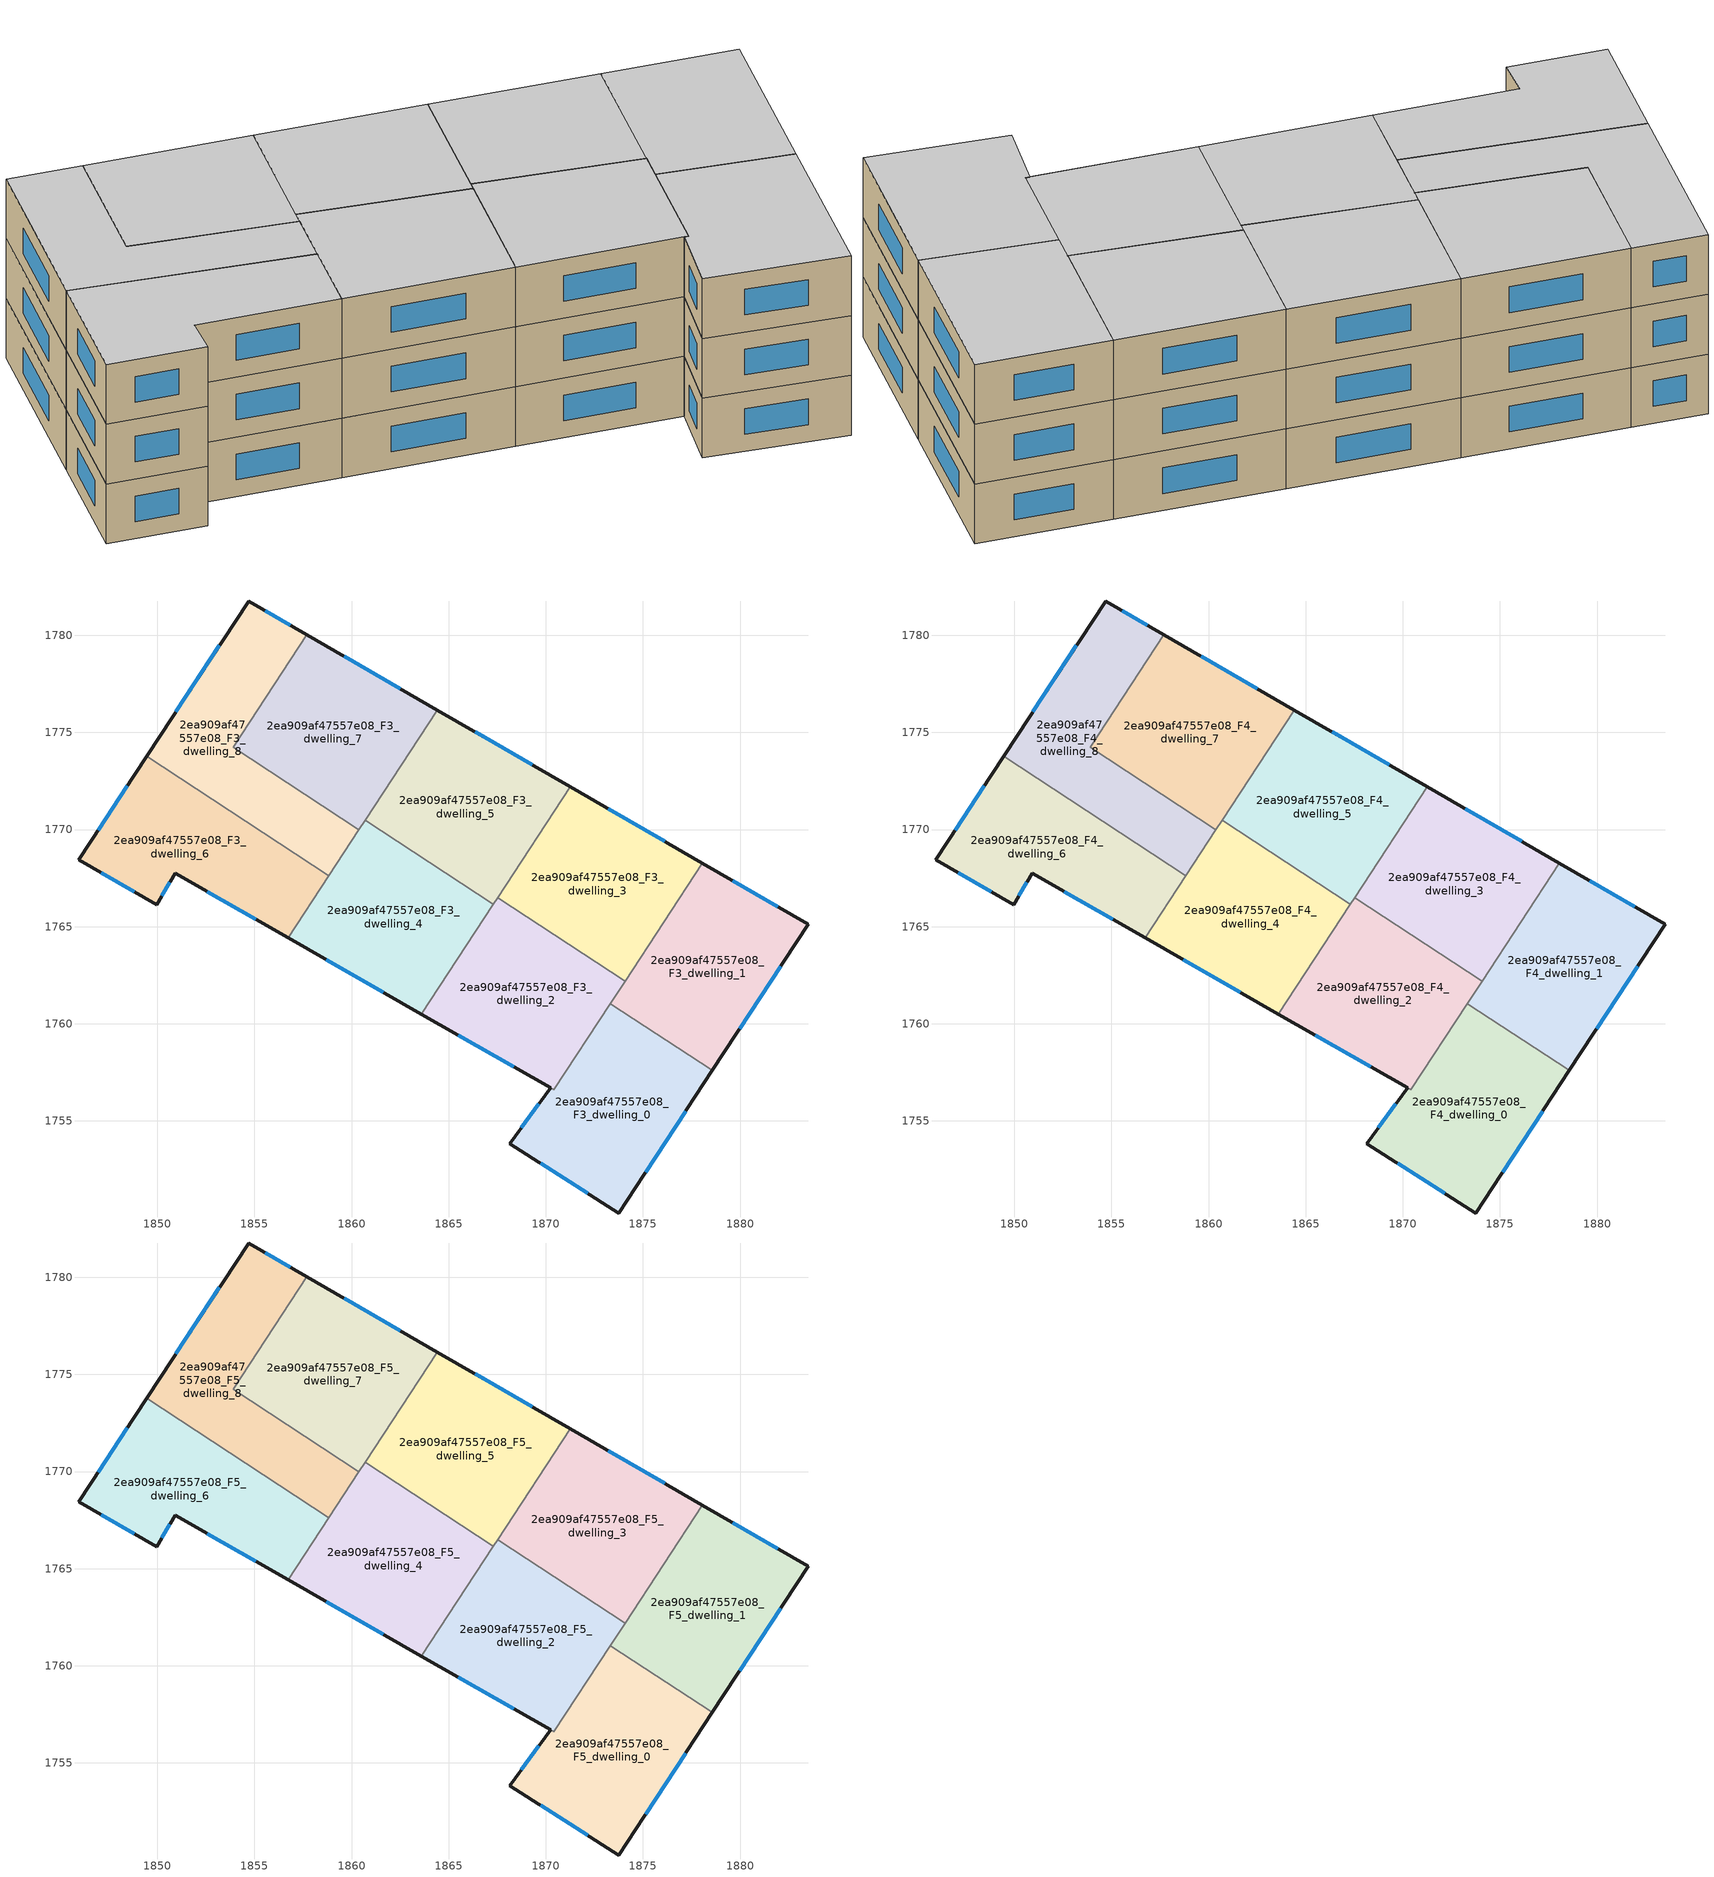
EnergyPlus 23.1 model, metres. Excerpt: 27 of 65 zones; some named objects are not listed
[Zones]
2ea909af47557e08_F3_dwelling_0
 floor to 2ea909af47557e08_F2_dwelling_0 (EU_floor_Construction): 1878.57,1757.6 1873.77,1750.26 1868.14,1753.83 1870.25,1756.7 1870.42,1756.6 1873.33,1761.04 z9
 wall outside (EU_wall_Construction): 1870.25,1756.7 1868.14,1753.83 1873.77,1750.26 1878.57,1757.6 z9:12
 wall to 2ea909af47557e08_F3_dwelling_1 (EU_wall_Construction): 1878.57,1757.6 1873.33,1761.04 z9:12
 wall to 2ea909af47557e08_F3_dwelling_2 (EU_wall_Construction): 1873.33,1761.04 1870.42,1756.6 1870.25,1756.7 z9:12
 window (EU_Window_Construction): 1875.14,1752.36 1877.2,1755.5 / 1869.75,1752.81 1872.16,1751.28 / 1869.65,1755.88 1868.74,1754.65 z9.86:11.14
2ea909af47557e08_F3_dwelling_1
 floor to 2ea909af47557e08_F2_dwelling_1 (EU_floor_Construction): 1883.5,1765.12 1878.57,1757.6 1873.33,1761.04 1878.06,1768.27 z9
 wall outside (EU_wall_Construction): 1878.57,1757.6 1883.5,1765.12 1878.06,1768.27 z9:12
 wall to 2ea909af47557e08_F3_dwelling_3 (EU_wall_Construction): 1878.06,1768.27 1874.08,1762.18 z9:12
 wall to 2ea909af47557e08_F3_dwelling_2 (EU_wall_Construction): 1874.08,1762.18 1873.33,1761.04 z9:12
 window (EU_Window_Construction): 1879.98,1759.75 1882.09,1762.97 / 1881.95,1766.02 1879.62,1767.37 z9.86:11.14
2ea909af47557e08_F3_dwelling_2
 floor to 2ea909af47557e08_F2_dwelling_2 (EU_floor_Construction): 1874.08,1762.18 1870.42,1756.6 1863.6,1760.5 1867.52,1766.48 z9
 wall outside (EU_wall_Construction): 1863.6,1760.5 1870.25,1756.7 z9:12
 wall to 2ea909af47557e08_F3_dwelling_3 (EU_wall_Construction): 1874.08,1762.18 1867.52,1766.48 z9:12
 wall to 2ea909af47557e08_F3_dwelling_4 (EU_wall_Construction): 1867.31,1766.15 1863.6,1760.5 z9:12
 wall to 2ea909af47557e08_F3_dwelling_5 (EU_wall_Construction): 1867.52,1766.48 1867.31,1766.15 z9:12
 window (EU_Window_Construction): 1865.5,1759.41 1868.35,1757.78 z9.86:11.14
2ea909af47557e08_F3_dwelling_3
 floor to 2ea909af47557e08_F2_dwelling_3 (EU_floor_Construction): 1878.06,1768.27 1874.08,1762.18 1867.52,1766.48 1871.26,1772.2 z9
 wall outside (EU_wall_Construction): 1878.06,1768.27 1871.26,1772.2 z9:12
 wall to 2ea909af47557e08_F3_dwelling_5 (EU_wall_Construction): 1871.26,1772.2 1867.52,1766.48 z9:12
 window (EU_Window_Construction): 1876.12,1769.39 1873.2,1771.07 z9.86:11.14
2ea909af47557e08_F3_dwelling_4
 floor to 2ea909af47557e08_F2_dwelling_4 (EU_floor_Construction): 1867.3,1766.15 1863.6,1760.5 1856.73,1764.42 1860.7,1770.48 z9
 wall outside (EU_wall_Construction): 1856.73,1764.42 1863.6,1760.5 z9:12
 wall to 2ea909af47557e08_F3_dwelling_5 (EU_wall_Construction): 1867.3,1766.15 1860.7,1770.48 z9:12
 wall to 2ea909af47557e08_F3_dwelling_6 (EU_wall_Construction): 1858.83,1767.63 1856.73,1764.42 z9:12
 wall to 2ea909af47557e08_F3_dwelling_8 (EU_wall_Construction): 1860.38,1769.99 1858.83,1767.63 z9:12
 wall to 2ea909af47557e08_F3_dwelling_7 (EU_wall_Construction): 1860.7,1770.48 1860.38,1769.99 z9:12
 window (EU_Window_Construction): 1858.69,1763.3 1861.64,1761.62 z9.86:11.14
2ea909af47557e08_F3_dwelling_5
 floor to 2ea909af47557e08_F2_dwelling_5 (EU_floor_Construction): 1871.26,1772.2 1867.3,1766.15 1860.7,1770.48 1864.41,1776.15 z9
 wall outside (EU_wall_Construction): 1871.26,1772.2 1864.41,1776.15 z9:12
 wall to 2ea909af47557e08_F3_dwelling_7 (EU_wall_Construction): 1864.41,1776.15 1860.7,1770.48 z9:12
 window (EU_Window_Construction): 1869.3,1773.33 1866.37,1775.02 z9.86:11.14
2ea909af47557e08_F3_dwelling_6
 floor to 2ea909af47557e08_F2_dwelling_6 (EU_floor_Construction): 1858.83,1767.63 1856.73,1764.42 1850.92,1767.74 1849.97,1766.14 1845.97,1768.44 1849.46,1773.77 z9
 wall outside (EU_wall_Construction): 1849.46,1773.77 1845.97,1768.44 1849.97,1766.14 1850.92,1767.74 1856.73,1764.42 z9:12
 wall to 2ea909af47557e08_F3_dwelling_8 (EU_wall_Construction): 1858.83,1767.63 1849.46,1773.77 z9:12
 window (EU_Window_Construction): 1850.24,1766.6 1850.65,1767.29 / 1847.11,1767.78 1848.83,1766.79 / 1848.46,1772.25 1846.97,1769.96 / 1852.58,1766.8 1855.07,1765.37 z9.86:11.14
2ea909af47557e08_F3_dwelling_7
 floor to 2ea909af47557e08_F2_dwelling_7 (EU_floor_Construction): 1864.41,1776.15 1860.38,1769.99 1853.91,1774.22 1857.71,1780.03 z9
 wall outside (EU_wall_Construction): 1864.41,1776.15 1857.71,1780.03 z9:12
 wall to 2ea909af47557e08_F3_dwelling_8 (EU_wall_Construction): 1857.71,1780.03 1853.91,1774.22 1860.38,1769.99 z9:12
 window (EU_Window_Construction): 1862.5,1777.26 1859.62,1778.92 z9.86:11.14
2ea909af47557e08_F3_dwelling_8
 floor to 2ea909af47557e08_F2_dwelling_8 (EU_floor_Construction): 1857.71,1780.03 1853.91,1774.22 1860.38,1769.99 1858.83,1767.63 1849.46,1773.77 1854.7,1781.77 z9
 wall outside (EU_wall_Construction): 1857.71,1780.03 1854.7,1781.77 1849.46,1773.77 z9:12
 window (EU_Window_Construction): 1853.2,1779.48 1850.96,1776.05 / 1856.85,1780.52 1855.56,1781.27 z9.86:11.14
2ea909af47557e08_F4_dwelling_0
 floor to 2ea909af47557e08_F3_dwelling_0 (EU_floor_Construction): 1878.57,1757.6 1873.77,1750.26 1868.14,1753.83 1870.25,1756.7 1870.42,1756.6 1873.33,1761.04 z12
 wall outside (EU_wall_Construction): 1870.25,1756.7 1868.14,1753.83 1873.77,1750.26 1878.57,1757.6 z12:15
 wall to 2ea909af47557e08_F4_dwelling_1 (EU_wall_Construction): 1878.57,1757.6 1873.33,1761.04 z12:15
 wall to 2ea909af47557e08_F4_dwelling_2 (EU_wall_Construction): 1873.33,1761.04 1870.42,1756.6 1870.25,1756.7 z12:15
 window (EU_Window_Construction): 1875.14,1752.36 1877.2,1755.5 / 1869.75,1752.81 1872.16,1751.28 / 1869.65,1755.88 1868.74,1754.65 z12.86:14.14
2ea909af47557e08_F4_dwelling_1
 floor to 2ea909af47557e08_F3_dwelling_1 (EU_floor_Construction): 1883.5,1765.12 1878.57,1757.6 1873.33,1761.04 1878.06,1768.27 z12
 wall outside (EU_wall_Construction): 1878.57,1757.6 1883.5,1765.12 1878.06,1768.27 z12:15
 wall to 2ea909af47557e08_F4_dwelling_3 (EU_wall_Construction): 1878.06,1768.27 1874.08,1762.18 z12:15
 wall to 2ea909af47557e08_F4_dwelling_2 (EU_wall_Construction): 1874.08,1762.18 1873.33,1761.04 z12:15
 window (EU_Window_Construction): 1879.98,1759.75 1882.09,1762.97 / 1881.95,1766.02 1879.62,1767.37 z12.86:14.14
2ea909af47557e08_F4_dwelling_2
 floor to 2ea909af47557e08_F3_dwelling_2 (EU_floor_Construction): 1874.08,1762.18 1870.42,1756.6 1863.6,1760.5 1867.52,1766.48 z12
 wall outside (EU_wall_Construction): 1863.6,1760.5 1870.25,1756.7 z12:15
 wall to 2ea909af47557e08_F4_dwelling_3 (EU_wall_Construction): 1874.08,1762.18 1867.52,1766.48 z12:15
 wall to 2ea909af47557e08_F4_dwelling_4 (EU_wall_Construction): 1867.31,1766.15 1863.6,1760.5 z12:15
 wall to 2ea909af47557e08_F4_dwelling_5 (EU_wall_Construction): 1867.52,1766.48 1867.31,1766.15 z12:15
 window (EU_Window_Construction): 1865.5,1759.41 1868.35,1757.78 z12.86:14.14
2ea909af47557e08_F4_dwelling_3
 floor to 2ea909af47557e08_F3_dwelling_3 (EU_floor_Construction): 1878.06,1768.27 1874.08,1762.18 1867.52,1766.48 1871.26,1772.2 z12
 wall outside (EU_wall_Construction): 1878.06,1768.27 1871.26,1772.2 z12:15
 wall to 2ea909af47557e08_F4_dwelling_5 (EU_wall_Construction): 1871.26,1772.2 1867.52,1766.48 z12:15
 window (EU_Window_Construction): 1876.12,1769.39 1873.2,1771.07 z12.86:14.14
2ea909af47557e08_F4_dwelling_4
 floor to 2ea909af47557e08_F3_dwelling_4 (EU_floor_Construction): 1867.3,1766.15 1863.6,1760.5 1856.73,1764.42 1860.7,1770.48 z12
 wall outside (EU_wall_Construction): 1856.73,1764.42 1863.6,1760.5 z12:15
 wall to 2ea909af47557e08_F4_dwelling_5 (EU_wall_Construction): 1867.3,1766.15 1860.7,1770.48 z12:15
 wall to 2ea909af47557e08_F4_dwelling_6 (EU_wall_Construction): 1858.83,1767.63 1856.73,1764.42 z12:15
 wall to 2ea909af47557e08_F4_dwelling_8 (EU_wall_Construction): 1860.38,1769.99 1858.83,1767.63 z12:15
 wall to 2ea909af47557e08_F4_dwelling_7 (EU_wall_Construction): 1860.7,1770.48 1860.38,1769.99 z12:15
 window (EU_Window_Construction): 1858.69,1763.3 1861.64,1761.62 z12.86:14.14
2ea909af47557e08_F4_dwelling_5
 floor to 2ea909af47557e08_F3_dwelling_5 (EU_floor_Construction): 1871.26,1772.2 1867.3,1766.15 1860.7,1770.48 1864.41,1776.15 z12
 wall outside (EU_wall_Construction): 1871.26,1772.2 1864.41,1776.15 z12:15
 wall to 2ea909af47557e08_F4_dwelling_7 (EU_wall_Construction): 1864.41,1776.15 1860.7,1770.48 z12:15
 window (EU_Window_Construction): 1869.3,1773.33 1866.37,1775.02 z12.86:14.14
2ea909af47557e08_F4_dwelling_6
 floor to 2ea909af47557e08_F3_dwelling_6 (EU_floor_Construction): 1858.83,1767.63 1856.73,1764.42 1850.92,1767.74 1849.97,1766.14 1845.97,1768.44 1849.46,1773.77 z12
 wall outside (EU_wall_Construction): 1849.46,1773.77 1845.97,1768.44 1849.97,1766.14 1850.92,1767.74 1856.73,1764.42 z12:15
 wall to 2ea909af47557e08_F4_dwelling_8 (EU_wall_Construction): 1858.83,1767.63 1849.46,1773.77 z12:15
 window (EU_Window_Construction): 1850.24,1766.6 1850.65,1767.29 / 1847.11,1767.78 1848.83,1766.79 / 1848.46,1772.25 1846.97,1769.96 / 1852.58,1766.8 1855.07,1765.37 z12.86:14.14
2ea909af47557e08_F4_dwelling_7
 floor to 2ea909af47557e08_F3_dwelling_7 (EU_floor_Construction): 1864.41,1776.15 1860.38,1769.99 1853.91,1774.22 1857.71,1780.03 z12
 wall outside (EU_wall_Construction): 1864.41,1776.15 1857.71,1780.03 z12:15
 wall to 2ea909af47557e08_F4_dwelling_8 (EU_wall_Construction): 1857.71,1780.03 1853.91,1774.22 1860.38,1769.99 z12:15
 window (EU_Window_Construction): 1862.5,1777.26 1859.62,1778.92 z12.86:14.14
2ea909af47557e08_F4_dwelling_8
 floor to 2ea909af47557e08_F3_dwelling_8 (EU_floor_Construction): 1857.71,1780.03 1853.91,1774.22 1860.38,1769.99 1858.83,1767.63 1849.46,1773.77 1854.7,1781.77 z12
 wall outside (EU_wall_Construction): 1857.71,1780.03 1854.7,1781.77 1849.46,1773.77 z12:15
 window (EU_Window_Construction): 1853.2,1779.48 1850.96,1776.05 / 1856.85,1780.52 1855.56,1781.27 z12.86:14.14
2ea909af47557e08_F5_dwelling_0
 floor to 2ea909af47557e08_F4_dwelling_0 (EU_floor_Construction): 1878.57,1757.6 1873.77,1750.26 1868.14,1753.83 1870.25,1756.7 1870.42,1756.6 1873.33,1761.04 z15
 wall outside (EU_wall_Construction): 1870.25,1756.7 1868.14,1753.83 1873.77,1750.26 1878.57,1757.6 z15:18
 wall to 2ea909af47557e08_F5_dwelling_1 (EU_wall_Construction): 1878.57,1757.6 1873.33,1761.04 z15:18
 wall to 2ea909af47557e08_F5_dwelling_2 (EU_wall_Construction): 1873.33,1761.04 1870.42,1756.6 1870.25,1756.7 z15:18
 window (EU_Window_Construction): 1875.14,1752.36 1877.2,1755.5 / 1869.75,1752.81 1872.16,1751.28 / 1869.65,1755.88 1868.74,1754.65 z15.86:17.14
 ceiling to 2ea909af47557e08_F6_dwelling_0 (EU_floor_Construction): 1873.77,1750.26 1878.57,1757.6 1873.33,1761.04 1870.42,1756.6 1870.25,1756.7 1868.14,1753.83 z18
2ea909af47557e08_F5_dwelling_1
 floor to 2ea909af47557e08_F4_dwelling_1 (EU_floor_Construction): 1883.5,1765.12 1878.57,1757.6 1873.33,1761.04 1878.06,1768.27 z15
 wall outside (EU_wall_Construction): 1878.57,1757.6 1883.5,1765.12 1878.06,1768.27 z15:18
 wall to 2ea909af47557e08_F5_dwelling_3 (EU_wall_Construction): 1878.06,1768.27 1874.08,1762.18 z15:18
 wall to 2ea909af47557e08_F5_dwelling_2 (EU_wall_Construction): 1874.08,1762.18 1873.33,1761.04 z15:18
 window (EU_Window_Construction): 1879.98,1759.75 1882.09,1762.97 / 1881.95,1766.02 1879.62,1767.37 z15.86:17.14
 ceiling to 2ea909af47557e08_F6_dwelling_1 (EU_floor_Construction): 1878.57,1757.6 1883.5,1765.12 1878.06,1768.27 1873.33,1761.04 z18
2ea909af47557e08_F5_dwelling_2
 floor to 2ea909af47557e08_F4_dwelling_2 (EU_floor_Construction): 1874.08,1762.18 1870.42,1756.6 1863.6,1760.5 1867.52,1766.48 z15
 wall outside (EU_wall_Construction): 1863.6,1760.5 1870.25,1756.7 z15:18
 wall to 2ea909af47557e08_F5_dwelling_3 (EU_wall_Construction): 1874.08,1762.18 1867.52,1766.48 z15:18
 wall to 2ea909af47557e08_F5_dwelling_4 (EU_wall_Construction): 1867.31,1766.15 1863.6,1760.5 z15:18
 wall to 2ea909af47557e08_F5_dwelling_5 (EU_wall_Construction): 1867.52,1766.48 1867.31,1766.15 z15:18
 window (EU_Window_Construction): 1865.5,1759.41 1868.35,1757.78 z15.86:17.14
 ceiling to 2ea909af47557e08_F6_dwelling_2 (EU_floor_Construction): 1870.42,1756.6 1874.08,1762.18 1867.52,1766.48 1863.6,1760.5 z18
2ea909af47557e08_F5_dwelling_3
 floor to 2ea909af47557e08_F4_dwelling_3 (EU_floor_Construction): 1878.06,1768.27 1874.08,1762.18 1867.52,1766.48 1871.26,1772.2 z15
 wall outside (EU_wall_Construction): 1878.06,1768.27 1871.26,1772.2 z15:18
 wall to 2ea909af47557e08_F5_dwelling_5 (EU_wall_Construction): 1871.26,1772.2 1867.52,1766.48 z15:18
 window (EU_Window_Construction): 1876.12,1769.39 1873.2,1771.07 z15.86:17.14
 ceiling to 2ea909af47557e08_F6_dwelling_3 (EU_floor_Construction): 1874.08,1762.18 1878.06,1768.27 1871.26,1772.2 1867.52,1766.48 z18
2ea909af47557e08_F5_dwelling_4
 floor to 2ea909af47557e08_F4_dwelling_4 (EU_floor_Construction): 1867.3,1766.15 1863.6,1760.5 1856.73,1764.42 1860.7,1770.48 z15
 wall outside (EU_wall_Construction): 1856.73,1764.42 1863.6,1760.5 z15:18
 wall to 2ea909af47557e08_F5_dwelling_5 (EU_wall_Construction): 1867.3,1766.15 1860.7,1770.48 z15:18
 wall to 2ea909af47557e08_F5_dwelling_6 (EU_wall_Construction): 1858.83,1767.63 1856.73,1764.42 z15:18
 wall to 2ea909af47557e08_F5_dwelling_8 (EU_wall_Construction): 1860.38,1769.99 1858.83,1767.63 z15:18
 wall to 2ea909af47557e08_F5_dwelling_7 (EU_wall_Construction): 1860.7,1770.48 1860.38,1769.99 z15:18
 window (EU_Window_Construction): 1858.69,1763.3 1861.64,1761.62 z15.86:17.14
 ceiling to 2ea909af47557e08_F6_dwelling_4 (EU_floor_Construction): 1863.6,1760.5 1867.3,1766.15 1860.7,1770.48 1856.73,1764.42 z18
2ea909af47557e08_F5_dwelling_5
 floor to 2ea909af47557e08_F4_dwelling_5 (EU_floor_Construction): 1871.26,1772.2 1867.3,1766.15 1860.7,1770.48 1864.41,1776.15 z15
 wall outside (EU_wall_Construction): 1871.26,1772.2 1864.41,1776.15 z15:18
 wall to 2ea909af47557e08_F5_dwelling_7 (EU_wall_Construction): 1864.41,1776.15 1860.7,1770.48 z15:18
 window (EU_Window_Construction): 1869.3,1773.33 1866.37,1775.02 z15.86:17.14
 ceiling to 2ea909af47557e08_F6_dwelling_5 (EU_floor_Construction): 1867.3,1766.15 1871.26,1772.2 1864.41,1776.15 1860.7,1770.48 z18
2ea909af47557e08_F5_dwelling_6
 floor to 2ea909af47557e08_F4_dwelling_6 (EU_floor_Construction): 1858.83,1767.63 1856.73,1764.42 1850.92,1767.74 1849.97,1766.14 1845.97,1768.44 1849.46,1773.77 z15
 wall outside (EU_wall_Construction): 1849.46,1773.77 1845.97,1768.44 1849.97,1766.14 1850.92,1767.74 1856.73,1764.42 z15:18
 wall to 2ea909af47557e08_F5_dwelling_8 (EU_wall_Construction): 1858.83,1767.63 1849.46,1773.77 z15:18
 window (EU_Window_Construction): 1850.24,1766.6 1850.65,1767.29 / 1847.11,1767.78 1848.83,1766.79 / 1848.46,1772.25 1846.97,1769.96 / 1852.58,1766.8 1855.07,1765.37 z15.86:17.14
 ceiling to 2ea909af47557e08_F6_dwelling_6 (EU_floor_Construction): 1856.73,1764.42 1858.83,1767.63 1849.46,1773.77 1845.97,1768.44 1849.97,1766.14 1850.92,1767.74 z18
2ea909af47557e08_F5_dwelling_7
 floor to 2ea909af47557e08_F4_dwelling_7 (EU_floor_Construction): 1864.41,1776.15 1860.38,1769.99 1853.91,1774.22 1857.71,1780.03 z15
 wall outside (EU_wall_Construction): 1864.41,1776.15 1857.71,1780.03 z15:18
 wall to 2ea909af47557e08_F5_dwelling_8 (EU_wall_Construction): 1857.71,1780.03 1853.91,1774.22 1860.38,1769.99 z15:18
 window (EU_Window_Construction): 1862.5,1777.26 1859.62,1778.92 z15.86:17.14
 ceiling to 2ea909af47557e08_F6_dwelling_7 (EU_floor_Construction): 1860.38,1769.99 1864.41,1776.15 1857.71,1780.03 1853.91,1774.22 z18
2ea909af47557e08_F5_dwelling_8
 floor to 2ea909af47557e08_F4_dwelling_8 (EU_floor_Construction): 1857.71,1780.03 1853.91,1774.22 1860.38,1769.99 1858.83,1767.63 1849.46,1773.77 1854.7,1781.77 z15
 wall outside (EU_wall_Construction): 1857.71,1780.03 1854.7,1781.77 1849.46,1773.77 z15:18
 window (EU_Window_Construction): 1853.2,1779.48 1850.96,1776.05 / 1856.85,1780.52 1855.56,1781.27 z15.86:17.14
 ceiling to 2ea909af47557e08_F6_dwelling_8 (EU_floor_Construction): 1858.83,1767.63 1860.38,1769.99 1853.91,1774.22 1857.71,1780.03 1854.7,1781.77 1849.46,1773.77 z18
[Building]
EU S2 Campaign: North Axis=0; Terrain=City; Solar Distribution=FullExterior
[Site:Location]
Helsinki-Vantaa.AP: Latitude=60.317; Longitude=24.963; Time Zone=2; Elevation=54.6
[SizingPeriod:WeatherFileDays]
AnnualSizingPeriod: Begin Month=1; Begin Day of Month=1; End Month=12; End Day of Month=31; Day of Week for Start Day=Monday; Use Weather File Daylight Saving Period=No; Use Weather File Rain and Snow Indicators=No
[MATERIAL]
EU_InternalMass_Material: Roughness=MediumRough; Thickness=0.1; Conductivity=1; Density=1800; Specific Heat=900; Thermal Absorptance=0.9; Solar Absorptance=0.7; Visible Absorptance=0.7
[MATERIAL:NOMASS] Roughness=MediumRough; Thermal Absorptance=0.9; Solar Absorptance=0.7; Visible Absorptance=0.7
Name | Thermal Resistance
EU_wall_NoMass | 1.10183
EU_floor_NoMass | 1.70606
[WINDOWMATERIAL:SIMPLEGLAZINGSYSTEM]
EU_Window_SimpleGlazing: UFactor=3.11035; Solar Heat Gain Coefficient=0.8; Visible Transmittance=0.8
[CONSTRUCTION]
EU_wall_Construction: EU_wall_NoMass
EU_floor_Construction: EU_floor_NoMass
EU_Window_Construction: EU_Window_SimpleGlazing
EU_InternalMass_Construction: EU_InternalMass_Material
[ZONE] Type=1; Multiplier=1; Ceiling Height=autocalculate; Floor Area=autocalculate; Part of Total Floor Area=Yes
Name | Volume
2ea909af47557e08_F3_dwelling_0; 2ea909af47557e08_F4_dwelling_0; 2ea909af47557e08_F5_dwelling_0 | 169.042
2ea909af47557e08_F3_dwelling_1; 2ea909af47557e08_F4_dwelling_1; 2ea909af47557e08_F5_dwelling_1 | 165.881
2ea909af47557e08_F3_dwelling_2; 2ea909af47557e08_F4_dwelling_2; 2ea909af47557e08_F5_dwelling_2 | 162.709
2ea909af47557e08_F3_dwelling_3; 2ea909af47557e08_F4_dwelling_3; 2ea909af47557e08_F5_dwelling_3 | 165.887
2ea909af47557e08_F3_dwelling_4; 2ea909af47557e08_F4_dwelling_4; 2ea909af47557e08_F5_dwelling_4; 2ea909af47557e08_F3_dwelling_8; 2ea909af47557e08_F4_dwelling_8; 2ea909af47557e08_F5_dwelling_8 | 165.888
2ea909af47557e08_F3_dwelling_5; 2ea909af47557e08_F4_dwelling_5; 2ea909af47557e08_F5_dwelling_5 | 165.872
2ea909af47557e08_F3_dwelling_6; 2ea909af47557e08_F4_dwelling_6; 2ea909af47557e08_F5_dwelling_6 | 165.844
2ea909af47557e08_F3_dwelling_7; 2ea909af47557e08_F4_dwelling_7; 2ea909af47557e08_F5_dwelling_7 | 165.877
[INTERNALMASS] Construction=EU_InternalMass_Construction
Name | Zone or ZoneList | Surface Area
2ea909af47557e08_F3_dwelling_0_EU_InternalMass | 2ea909af47557e08_F3_dwelling_0 | 56.3479
2ea909af47557e08_F3_dwelling_1_EU_InternalMass | 2ea909af47557e08_F3_dwelling_1 | 55.2934
2ea909af47557e08_F3_dwelling_2_EU_InternalMass | 2ea909af47557e08_F3_dwelling_2 | 54.2371
2ea909af47557e08_F3_dwelling_3_EU_InternalMass | 2ea909af47557e08_F3_dwelling_3 | 55.2943
2ea909af47557e08_F3_dwelling_4_EU_InternalMass | 2ea909af47557e08_F3_dwelling_4 | 55.2964
2ea909af47557e08_F3_dwelling_5_EU_InternalMass | 2ea909af47557e08_F3_dwelling_5 | 55.2872
2ea909af47557e08_F3_dwelling_6_EU_InternalMass | 2ea909af47557e08_F3_dwelling_6 | 55.2804
2ea909af47557e08_F3_dwelling_7_EU_InternalMass | 2ea909af47557e08_F3_dwelling_7 | 55.293
2ea909af47557e08_F3_dwelling_8_EU_InternalMass | 2ea909af47557e08_F3_dwelling_8 | 55.2958
2ea909af47557e08_F4_dwelling_0_EU_InternalMass | 2ea909af47557e08_F4_dwelling_0 | 56.3479
2ea909af47557e08_F4_dwelling_1_EU_InternalMass | 2ea909af47557e08_F4_dwelling_1 | 55.2934
2ea909af47557e08_F4_dwelling_2_EU_InternalMass | 2ea909af47557e08_F4_dwelling_2 | 54.2371
2ea909af47557e08_F4_dwelling_3_EU_InternalMass | 2ea909af47557e08_F4_dwelling_3 | 55.2943
2ea909af47557e08_F4_dwelling_4_EU_InternalMass | 2ea909af47557e08_F4_dwelling_4 | 55.2964
2ea909af47557e08_F4_dwelling_5_EU_InternalMass | 2ea909af47557e08_F4_dwelling_5 | 55.2872
2ea909af47557e08_F4_dwelling_6_EU_InternalMass | 2ea909af47557e08_F4_dwelling_6 | 55.2804
2ea909af47557e08_F4_dwelling_7_EU_InternalMass | 2ea909af47557e08_F4_dwelling_7 | 55.293
2ea909af47557e08_F4_dwelling_8_EU_InternalMass | 2ea909af47557e08_F4_dwelling_8 | 55.2958
2ea909af47557e08_F5_dwelling_0_EU_InternalMass | 2ea909af47557e08_F5_dwelling_0 | 56.3479
2ea909af47557e08_F5_dwelling_1_EU_InternalMass | 2ea909af47557e08_F5_dwelling_1 | 55.2934
2ea909af47557e08_F5_dwelling_2_EU_InternalMass | 2ea909af47557e08_F5_dwelling_2 | 54.2371
2ea909af47557e08_F5_dwelling_3_EU_InternalMass | 2ea909af47557e08_F5_dwelling_3 | 55.2943
2ea909af47557e08_F5_dwelling_4_EU_InternalMass | 2ea909af47557e08_F5_dwelling_4 | 55.2964
2ea909af47557e08_F5_dwelling_5_EU_InternalMass | 2ea909af47557e08_F5_dwelling_5 | 55.2872
2ea909af47557e08_F5_dwelling_6_EU_InternalMass | 2ea909af47557e08_F5_dwelling_6 | 55.2804
2ea909af47557e08_F5_dwelling_7_EU_InternalMass | 2ea909af47557e08_F5_dwelling_7 | 55.293
2ea909af47557e08_F5_dwelling_8_EU_InternalMass | 2ea909af47557e08_F5_dwelling_8 | 55.2958
[OTHEREQUIPMENT] Fuel Type=Electricity; Design Level Calculation Method=Watts/Area; Power per Zone Floor Area=1; Fraction Latent=0; Fraction Radiant=0; Fraction Lost=0; Carbon Dioxide Generation Rate=0; EndUse Subcategory=EU_Step8_InternalGains
Name | Zone or ZoneList or Space or SpaceList | Schedule
EU_Step8_InternalGain_2ea909af47557e08_F3_dwelling_0_f000 | 2ea909af47557e08_F3_dwelling_0 | EU_Step8_GainSchedule_2ea909af47557e08_F3_dwelling_0_f000
EU_Step8_InternalGain_2ea909af47557e08_F3_dwelling_1_f000 | 2ea909af47557e08_F3_dwelling_1 | EU_Step8_GainSchedule_2ea909af47557e08_F3_dwelling_1_f000
EU_Step8_InternalGain_2ea909af47557e08_F3_dwelling_2_f000 | 2ea909af47557e08_F3_dwelling_2 | EU_Step8_GainSchedule_2ea909af47557e08_F3_dwelling_2_f000
EU_Step8_InternalGain_2ea909af47557e08_F3_dwelling_3_f000 | 2ea909af47557e08_F3_dwelling_3 | EU_Step8_GainSchedule_2ea909af47557e08_F3_dwelling_3_f000
EU_Step8_InternalGain_2ea909af47557e08_F3_dwelling_4_f000 | 2ea909af47557e08_F3_dwelling_4 | EU_Step8_GainSchedule_2ea909af47557e08_F3_dwelling_4_f000
EU_Step8_InternalGain_2ea909af47557e08_F3_dwelling_5_f000 | 2ea909af47557e08_F3_dwelling_5 | EU_Step8_GainSchedule_2ea909af47557e08_F3_dwelling_5_f000
EU_Step8_InternalGain_2ea909af47557e08_F3_dwelling_6_f000 | 2ea909af47557e08_F3_dwelling_6 | EU_Step8_GainSchedule_2ea909af47557e08_F3_dwelling_6_f000
EU_Step8_InternalGain_2ea909af47557e08_F3_dwelling_7_f000 | 2ea909af47557e08_F3_dwelling_7 | EU_Step8_GainSchedule_2ea909af47557e08_F3_dwelling_7_f000
EU_Step8_InternalGain_2ea909af47557e08_F3_dwelling_8_f000 | 2ea909af47557e08_F3_dwelling_8 | EU_Step8_GainSchedule_2ea909af47557e08_F3_dwelling_8_f000
EU_Step8_InternalGain_2ea909af47557e08_F4_dwelling_0_f000 | 2ea909af47557e08_F4_dwelling_0 | EU_Step8_GainSchedule_2ea909af47557e08_F4_dwelling_0_f000
EU_Step8_InternalGain_2ea909af47557e08_F4_dwelling_1_f000 | 2ea909af47557e08_F4_dwelling_1 | EU_Step8_GainSchedule_2ea909af47557e08_F4_dwelling_1_f000
EU_Step8_InternalGain_2ea909af47557e08_F4_dwelling_2_f000 | 2ea909af47557e08_F4_dwelling_2 | EU_Step8_GainSchedule_2ea909af47557e08_F4_dwelling_2_f000
EU_Step8_InternalGain_2ea909af47557e08_F4_dwelling_3_f000 | 2ea909af47557e08_F4_dwelling_3 | EU_Step8_GainSchedule_2ea909af47557e08_F4_dwelling_3_f000
EU_Step8_InternalGain_2ea909af47557e08_F4_dwelling_4_f000 | 2ea909af47557e08_F4_dwelling_4 | EU_Step8_GainSchedule_2ea909af47557e08_F4_dwelling_4_f000
EU_Step8_InternalGain_2ea909af47557e08_F4_dwelling_5_f000 | 2ea909af47557e08_F4_dwelling_5 | EU_Step8_GainSchedule_2ea909af47557e08_F4_dwelling_5_f000
EU_Step8_InternalGain_2ea909af47557e08_F4_dwelling_6_f000 | 2ea909af47557e08_F4_dwelling_6 | EU_Step8_GainSchedule_2ea909af47557e08_F4_dwelling_6_f000
EU_Step8_InternalGain_2ea909af47557e08_F4_dwelling_7_f000 | 2ea909af47557e08_F4_dwelling_7 | EU_Step8_GainSchedule_2ea909af47557e08_F4_dwelling_7_f000
EU_Step8_InternalGain_2ea909af47557e08_F4_dwelling_8_f000 | 2ea909af47557e08_F4_dwelling_8 | EU_Step8_GainSchedule_2ea909af47557e08_F4_dwelling_8_f000
EU_Step8_InternalGain_2ea909af47557e08_F5_dwelling_0_f000 | 2ea909af47557e08_F5_dwelling_0 | EU_Step8_GainSchedule_2ea909af47557e08_F5_dwelling_0_f000
EU_Step8_InternalGain_2ea909af47557e08_F5_dwelling_1_f000 | 2ea909af47557e08_F5_dwelling_1 | EU_Step8_GainSchedule_2ea909af47557e08_F5_dwelling_1_f000
EU_Step8_InternalGain_2ea909af47557e08_F5_dwelling_2_f000 | 2ea909af47557e08_F5_dwelling_2 | EU_Step8_GainSchedule_2ea909af47557e08_F5_dwelling_2_f000
EU_Step8_InternalGain_2ea909af47557e08_F5_dwelling_3_f000 | 2ea909af47557e08_F5_dwelling_3 | EU_Step8_GainSchedule_2ea909af47557e08_F5_dwelling_3_f000
EU_Step8_InternalGain_2ea909af47557e08_F5_dwelling_4_f000 | 2ea909af47557e08_F5_dwelling_4 | EU_Step8_GainSchedule_2ea909af47557e08_F5_dwelling_4_f000
EU_Step8_InternalGain_2ea909af47557e08_F5_dwelling_5_f000 | 2ea909af47557e08_F5_dwelling_5 | EU_Step8_GainSchedule_2ea909af47557e08_F5_dwelling_5_f000
EU_Step8_InternalGain_2ea909af47557e08_F5_dwelling_6_f000 | 2ea909af47557e08_F5_dwelling_6 | EU_Step8_GainSchedule_2ea909af47557e08_F5_dwelling_6_f000
EU_Step8_InternalGain_2ea909af47557e08_F5_dwelling_7_f000 | 2ea909af47557e08_F5_dwelling_7 | EU_Step8_GainSchedule_2ea909af47557e08_F5_dwelling_7_f000
EU_Step8_InternalGain_2ea909af47557e08_F5_dwelling_8_f000 | 2ea909af47557e08_F5_dwelling_8 | EU_Step8_GainSchedule_2ea909af47557e08_F5_dwelling_8_f000
[ZONEVENTILATION:DESIGNFLOWRATE] Schedule=EU_AlwaysOn; Design Flow Rate Calculation Method=AirChanges/Hour; Air Changes per Hour=0.756316; Ventilation Type=Natural; Fan Pressure Rise=0; Fan Total Efficiency=1; Constant Term Coefficient=1; Temperature Term Coefficient=0; Velocity Term Coefficient=0; Velocity Squared Term Coefficient=0; Minimum Indoor Temperature=-100; Maximum Indoor Temperature=100; Delta Temperature=-100; Minimum Outdoor Temperature=-100; Maximum Outdoor Temperature=100; Maximum Wind Speed=40
Name | Zone or ZoneList or Space or SpaceList
EU_ConstantAir_2ea909af47557e08_F3_dwelling_0 | 2ea909af47557e08_F3_dwelling_0
EU_ConstantAir_2ea909af47557e08_F3_dwelling_1 | 2ea909af47557e08_F3_dwelling_1
EU_ConstantAir_2ea909af47557e08_F3_dwelling_2 | 2ea909af47557e08_F3_dwelling_2
EU_ConstantAir_2ea909af47557e08_F3_dwelling_3 | 2ea909af47557e08_F3_dwelling_3
EU_ConstantAir_2ea909af47557e08_F3_dwelling_4 | 2ea909af47557e08_F3_dwelling_4
EU_ConstantAir_2ea909af47557e08_F3_dwelling_5 | 2ea909af47557e08_F3_dwelling_5
EU_ConstantAir_2ea909af47557e08_F3_dwelling_6 | 2ea909af47557e08_F3_dwelling_6
EU_ConstantAir_2ea909af47557e08_F3_dwelling_7 | 2ea909af47557e08_F3_dwelling_7
EU_ConstantAir_2ea909af47557e08_F3_dwelling_8 | 2ea909af47557e08_F3_dwelling_8
EU_ConstantAir_2ea909af47557e08_F4_dwelling_0 | 2ea909af47557e08_F4_dwelling_0
EU_ConstantAir_2ea909af47557e08_F4_dwelling_1 | 2ea909af47557e08_F4_dwelling_1
EU_ConstantAir_2ea909af47557e08_F4_dwelling_2 | 2ea909af47557e08_F4_dwelling_2
EU_ConstantAir_2ea909af47557e08_F4_dwelling_3 | 2ea909af47557e08_F4_dwelling_3
EU_ConstantAir_2ea909af47557e08_F4_dwelling_4 | 2ea909af47557e08_F4_dwelling_4
EU_ConstantAir_2ea909af47557e08_F4_dwelling_5 | 2ea909af47557e08_F4_dwelling_5
EU_ConstantAir_2ea909af47557e08_F4_dwelling_6 | 2ea909af47557e08_F4_dwelling_6
EU_ConstantAir_2ea909af47557e08_F4_dwelling_7 | 2ea909af47557e08_F4_dwelling_7
EU_ConstantAir_2ea909af47557e08_F4_dwelling_8 | 2ea909af47557e08_F4_dwelling_8
EU_ConstantAir_2ea909af47557e08_F5_dwelling_0 | 2ea909af47557e08_F5_dwelling_0
EU_ConstantAir_2ea909af47557e08_F5_dwelling_1 | 2ea909af47557e08_F5_dwelling_1
EU_ConstantAir_2ea909af47557e08_F5_dwelling_2 | 2ea909af47557e08_F5_dwelling_2
EU_ConstantAir_2ea909af47557e08_F5_dwelling_3 | 2ea909af47557e08_F5_dwelling_3
EU_ConstantAir_2ea909af47557e08_F5_dwelling_4 | 2ea909af47557e08_F5_dwelling_4
EU_ConstantAir_2ea909af47557e08_F5_dwelling_5 | 2ea909af47557e08_F5_dwelling_5
EU_ConstantAir_2ea909af47557e08_F5_dwelling_6 | 2ea909af47557e08_F5_dwelling_6
EU_ConstantAir_2ea909af47557e08_F5_dwelling_7 | 2ea909af47557e08_F5_dwelling_7
EU_ConstantAir_2ea909af47557e08_F5_dwelling_8 | 2ea909af47557e08_F5_dwelling_8
[HVACTEMPLATE:THERMOSTAT] Constant Heating Setpoint=20; Constant Cooling Setpoint=50
EU_HeatOnly_2ea909af47557e08_F4_dwelling_3; EU_HeatOnly_2ea909af47557e08_F4_dwelling_4; EU_HeatOnly_2ea909af47557e08_F4_dwelling_5; EU_HeatOnly_2ea909af47557e08_F4_dwelling_6; EU_HeatOnly_2ea909af47557e08_F4_dwelling_7; EU_HeatOnly_2ea909af47557e08_F4_dwelling_8; EU_HeatOnly_2ea909af47557e08_F5_dwelling_0; EU_HeatOnly_2ea909af47557e08_F5_dwelling_1; EU_HeatOnly_2ea909af47557e08_F5_dwelling_2; EU_HeatOnly_2ea909af47557e08_F5_dwelling_3; EU_HeatOnly_2ea909af47557e08_F5_dwelling_4; EU_HeatOnly_2ea909af47557e08_F5_dwelling_5; EU_HeatOnly_2ea909af47557e08_F5_dwelling_6; EU_HeatOnly_2ea909af47557e08_F5_dwelling_7; EU_HeatOnly_2ea909af47557e08_F5_dwelling_8; EU_HeatOnly_2ea909af47557e08_F6_dwelling_0; EU_HeatOnly_2ea909af47557e08_F6_dwelling_1; EU_HeatOnly_2ea909af47557e08_F6_dwelling_2; EU_HeatOnly_2ea909af47557e08_F6_dwelling_3; EU_HeatOnly_2ea909af47557e08_F6_dwelling_4; EU_HeatOnly_2ea909af47557e08_F6_dwelling_5; EU_HeatOnly_2ea909af47557e08_F6_dwelling_6; EU_HeatOnly_2ea909af47557e08_F6_dwelling_7; EU_HeatOnly_2ea909af47557e08_F6_dwelling_8
[HVACTEMPLATE:ZONE:IDEALLOADSAIRSYSTEM] System Availability Schedule=EU_AlwaysOn; Maximum Heating Supply Air Temperature=50; Minimum Cooling Supply Air Temperature=13; Maximum Heating Supply Air Humidity Ratio=0.0156; Minimum Cooling Supply Air Humidity Ratio=0.0077; Heating Limit=NoLimit; Cooling Limit=NoLimit; Heating Availability Schedule=EU_AlwaysOn; Cooling Availability Schedule=EU_CoolingOff; Dehumidification Control Type=ConstantSensibleHeatRatio; Cooling Sensible Heat Ratio=0.7; Dehumidification Setpoint=60; Humidification Control Type=None; Humidification Setpoint=30; Outdoor Air Method=None; Outdoor Air Flow Rate per Person=0.00944; Outdoor Air Flow Rate per Zone Floor Area=0; Outdoor Air Flow Rate per Zone=0; Demand Controlled Ventilation Type=None; Outdoor Air Economizer Type=NoEconomizer; Heat Recovery Type=None; Sensible Heat Recovery Effectiveness=0.7; Latent Heat Recovery Effectiveness=0.65
Name | Template Thermostat
2ea909af47557e08_F3_dwelling_0 | EU_HeatOnly_2ea909af47557e08_F3_dwelling_0
2ea909af47557e08_F3_dwelling_1 | EU_HeatOnly_2ea909af47557e08_F3_dwelling_1
2ea909af47557e08_F3_dwelling_2 | EU_HeatOnly_2ea909af47557e08_F3_dwelling_2
2ea909af47557e08_F3_dwelling_3 | EU_HeatOnly_2ea909af47557e08_F3_dwelling_3
2ea909af47557e08_F3_dwelling_4 | EU_HeatOnly_2ea909af47557e08_F3_dwelling_4
2ea909af47557e08_F3_dwelling_5 | EU_HeatOnly_2ea909af47557e08_F3_dwelling_5
2ea909af47557e08_F3_dwelling_6 | EU_HeatOnly_2ea909af47557e08_F3_dwelling_6
2ea909af47557e08_F3_dwelling_7 | EU_HeatOnly_2ea909af47557e08_F3_dwelling_7
2ea909af47557e08_F3_dwelling_8 | EU_HeatOnly_2ea909af47557e08_F3_dwelling_8
2ea909af47557e08_F4_dwelling_0 | EU_HeatOnly_2ea909af47557e08_F4_dwelling_0
2ea909af47557e08_F4_dwelling_1 | EU_HeatOnly_2ea909af47557e08_F4_dwelling_1
2ea909af47557e08_F4_dwelling_2 | EU_HeatOnly_2ea909af47557e08_F4_dwelling_2
2ea909af47557e08_F4_dwelling_3 | EU_HeatOnly_2ea909af47557e08_F4_dwelling_3
2ea909af47557e08_F4_dwelling_4 | EU_HeatOnly_2ea909af47557e08_F4_dwelling_4
2ea909af47557e08_F4_dwelling_5 | EU_HeatOnly_2ea909af47557e08_F4_dwelling_5
2ea909af47557e08_F4_dwelling_6 | EU_HeatOnly_2ea909af47557e08_F4_dwelling_6
2ea909af47557e08_F4_dwelling_7 | EU_HeatOnly_2ea909af47557e08_F4_dwelling_7
2ea909af47557e08_F4_dwelling_8 | EU_HeatOnly_2ea909af47557e08_F4_dwelling_8
2ea909af47557e08_F5_dwelling_0 | EU_HeatOnly_2ea909af47557e08_F5_dwelling_0
2ea909af47557e08_F5_dwelling_1 | EU_HeatOnly_2ea909af47557e08_F5_dwelling_1
2ea909af47557e08_F5_dwelling_2 | EU_HeatOnly_2ea909af47557e08_F5_dwelling_2
2ea909af47557e08_F5_dwelling_3 | EU_HeatOnly_2ea909af47557e08_F5_dwelling_3
2ea909af47557e08_F5_dwelling_4 | EU_HeatOnly_2ea909af47557e08_F5_dwelling_4
2ea909af47557e08_F5_dwelling_5 | EU_HeatOnly_2ea909af47557e08_F5_dwelling_5
2ea909af47557e08_F5_dwelling_6 | EU_HeatOnly_2ea909af47557e08_F5_dwelling_6
2ea909af47557e08_F5_dwelling_7 | EU_HeatOnly_2ea909af47557e08_F5_dwelling_7
2ea909af47557e08_F5_dwelling_8 | EU_HeatOnly_2ea909af47557e08_F5_dwelling_8
[SIZING:ZONE] Zone Cooling Design Supply Air Temperature Input Method=SupplyAirTemperature; Zone Cooling Design Supply Air Temperature=13; Zone Heating Design Supply Air Temperature Input Method=SupplyAirTemperature; Zone Heating Design Supply Air Temperature=50; Zone Cooling Design Supply Air Humidity Ratio=0.008; Zone Heating Design Supply Air Humidity Ratio=0.008; Cooling Design Air Flow Method=DesignDay; Cooling Design Air Flow Rate=0; Cooling Minimum Air Flow per Zone Floor Area=0.000762; Cooling Minimum Air Flow=0; Cooling Minimum Air Flow Fraction=0.2; Heating Design Air Flow Method=DesignDay; Heating Design Air Flow Rate=0; Heating Maximum Air Flow per Zone Floor Area=0.002032; Heating Maximum Air Flow=0.141576; Heating Maximum Air Flow Fraction=0.3; Account for Dedicated Outdoor Air System=No; Dedicated Outdoor Air System Control Strategy=NeutralSupplyAir; Dedicated Outdoor Air Low Setpoint Temperature for Design=autosize; Dedicated Outdoor Air High Setpoint Temperature for Design=autosize; Zone Load Sizing Method=Sensible Load Only No Latent Load; Zone Latent Cooling Design Supply Air Humidity Ratio Input Method=HumidityRatioDifference; Zone Cooling Design Supply Air Humidity Ratio Difference=0.005; Zone Latent Heating Design Supply Air Humidity Ratio Input Method=HumidityRatioDifference; Zone Humidification Design Supply Air Humidity Ratio Difference=0.005
2ea909af47557e08_F3_dwelling_0; 2ea909af47557e08_F3_dwelling_1; 2ea909af47557e08_F3_dwelling_2; 2ea909af47557e08_F3_dwelling_3; 2ea909af47557e08_F3_dwelling_4; 2ea909af47557e08_F3_dwelling_5; 2ea909af47557e08_F3_dwelling_6; 2ea909af47557e08_F3_dwelling_7; 2ea909af47557e08_F3_dwelling_8; 2ea909af47557e08_F4_dwelling_0; 2ea909af47557e08_F4_dwelling_1; 2ea909af47557e08_F4_dwelling_2; 2ea909af47557e08_F4_dwelling_3; 2ea909af47557e08_F4_dwelling_4; 2ea909af47557e08_F4_dwelling_5; 2ea909af47557e08_F4_dwelling_6; 2ea909af47557e08_F4_dwelling_7; 2ea909af47557e08_F4_dwelling_8; 2ea909af47557e08_F5_dwelling_0; 2ea909af47557e08_F5_dwelling_1; 2ea909af47557e08_F5_dwelling_2; 2ea909af47557e08_F5_dwelling_3; 2ea909af47557e08_F5_dwelling_4; 2ea909af47557e08_F5_dwelling_5; 2ea909af47557e08_F5_dwelling_6; 2ea909af47557e08_F5_dwelling_7; 2ea909af47557e08_F5_dwelling_8
[SCHEDULE:CONSTANT]
Name | Hourly Value
EU_AlwaysOn | 1
EU_CoolingOff | 0
[SCHEDULE:FILE] Column Number=1; Rows to Skip at Top=0; Number of Hours of Data=8760; Column Separator=Comma; Interpolate to Timestep=No; Minutes per Item=60; Adjust Schedule for Daylight Savings=Yes
Name | File
EU_Step8_GainSchedule_2ea909af47557e08_F3_dwelling_0_f000 | ../../schedules/2ea909af47557e08/2ea909af47557e08_F3_dwelling_0_f000_gain.csv
EU_Step8_GainSchedule_2ea909af47557e08_F3_dwelling_1_f000 | ../../schedules/2ea909af47557e08/2ea909af47557e08_F3_dwelling_1_f000_gain.csv
EU_Step8_GainSchedule_2ea909af47557e08_F3_dwelling_2_f000 | ../../schedules/2ea909af47557e08/2ea909af47557e08_F3_dwelling_2_f000_gain.csv
EU_Step8_GainSchedule_2ea909af47557e08_F3_dwelling_3_f000 | ../../schedules/2ea909af47557e08/2ea909af47557e08_F3_dwelling_3_f000_gain.csv
EU_Step8_GainSchedule_2ea909af47557e08_F3_dwelling_4_f000 | ../../schedules/2ea909af47557e08/2ea909af47557e08_F3_dwelling_4_f000_gain.csv
EU_Step8_GainSchedule_2ea909af47557e08_F3_dwelling_5_f000 | ../../schedules/2ea909af47557e08/2ea909af47557e08_F3_dwelling_5_f000_gain.csv
EU_Step8_GainSchedule_2ea909af47557e08_F3_dwelling_6_f000 | ../../schedules/2ea909af47557e08/2ea909af47557e08_F3_dwelling_6_f000_gain.csv
EU_Step8_GainSchedule_2ea909af47557e08_F3_dwelling_7_f000 | ../../schedules/2ea909af47557e08/2ea909af47557e08_F3_dwelling_7_f000_gain.csv
EU_Step8_GainSchedule_2ea909af47557e08_F3_dwelling_8_f000 | ../../schedules/2ea909af47557e08/2ea909af47557e08_F3_dwelling_8_f000_gain.csv
EU_Step8_GainSchedule_2ea909af47557e08_F4_dwelling_0_f000 | ../../schedules/2ea909af47557e08/2ea909af47557e08_F4_dwelling_0_f000_gain.csv
EU_Step8_GainSchedule_2ea909af47557e08_F4_dwelling_1_f000 | ../../schedules/2ea909af47557e08/2ea909af47557e08_F4_dwelling_1_f000_gain.csv
EU_Step8_GainSchedule_2ea909af47557e08_F4_dwelling_2_f000 | ../../schedules/2ea909af47557e08/2ea909af47557e08_F4_dwelling_2_f000_gain.csv
EU_Step8_GainSchedule_2ea909af47557e08_F4_dwelling_3_f000 | ../../schedules/2ea909af47557e08/2ea909af47557e08_F4_dwelling_3_f000_gain.csv
EU_Step8_GainSchedule_2ea909af47557e08_F4_dwelling_4_f000 | ../../schedules/2ea909af47557e08/2ea909af47557e08_F4_dwelling_4_f000_gain.csv
EU_Step8_GainSchedule_2ea909af47557e08_F4_dwelling_5_f000 | ../../schedules/2ea909af47557e08/2ea909af47557e08_F4_dwelling_5_f000_gain.csv
EU_Step8_GainSchedule_2ea909af47557e08_F4_dwelling_6_f000 | ../../schedules/2ea909af47557e08/2ea909af47557e08_F4_dwelling_6_f000_gain.csv
EU_Step8_GainSchedule_2ea909af47557e08_F4_dwelling_7_f000 | ../../schedules/2ea909af47557e08/2ea909af47557e08_F4_dwelling_7_f000_gain.csv
EU_Step8_GainSchedule_2ea909af47557e08_F4_dwelling_8_f000 | ../../schedules/2ea909af47557e08/2ea909af47557e08_F4_dwelling_8_f000_gain.csv
EU_Step8_GainSchedule_2ea909af47557e08_F5_dwelling_0_f000 | ../../schedules/2ea909af47557e08/2ea909af47557e08_F5_dwelling_0_f000_gain.csv
EU_Step8_GainSchedule_2ea909af47557e08_F5_dwelling_1_f000 | ../../schedules/2ea909af47557e08/2ea909af47557e08_F5_dwelling_1_f000_gain.csv
EU_Step8_GainSchedule_2ea909af47557e08_F5_dwelling_2_f000 | ../../schedules/2ea909af47557e08/2ea909af47557e08_F5_dwelling_2_f000_gain.csv
EU_Step8_GainSchedule_2ea909af47557e08_F5_dwelling_3_f000 | ../../schedules/2ea909af47557e08/2ea909af47557e08_F5_dwelling_3_f000_gain.csv
EU_Step8_GainSchedule_2ea909af47557e08_F5_dwelling_4_f000 | ../../schedules/2ea909af47557e08/2ea909af47557e08_F5_dwelling_4_f000_gain.csv
EU_Step8_GainSchedule_2ea909af47557e08_F5_dwelling_5_f000 | ../../schedules/2ea909af47557e08/2ea909af47557e08_F5_dwelling_5_f000_gain.csv
EU_Step8_GainSchedule_2ea909af47557e08_F5_dwelling_6_f000 | ../../schedules/2ea909af47557e08/2ea909af47557e08_F5_dwelling_6_f000_gain.csv
EU_Step8_GainSchedule_2ea909af47557e08_F5_dwelling_7_f000 | ../../schedules/2ea909af47557e08/2ea909af47557e08_F5_dwelling_7_f000_gain.csv
EU_Step8_GainSchedule_2ea909af47557e08_F5_dwelling_8_f000 | ../../schedules/2ea909af47557e08/2ea909af47557e08_F5_dwelling_8_f000_gain.csv
